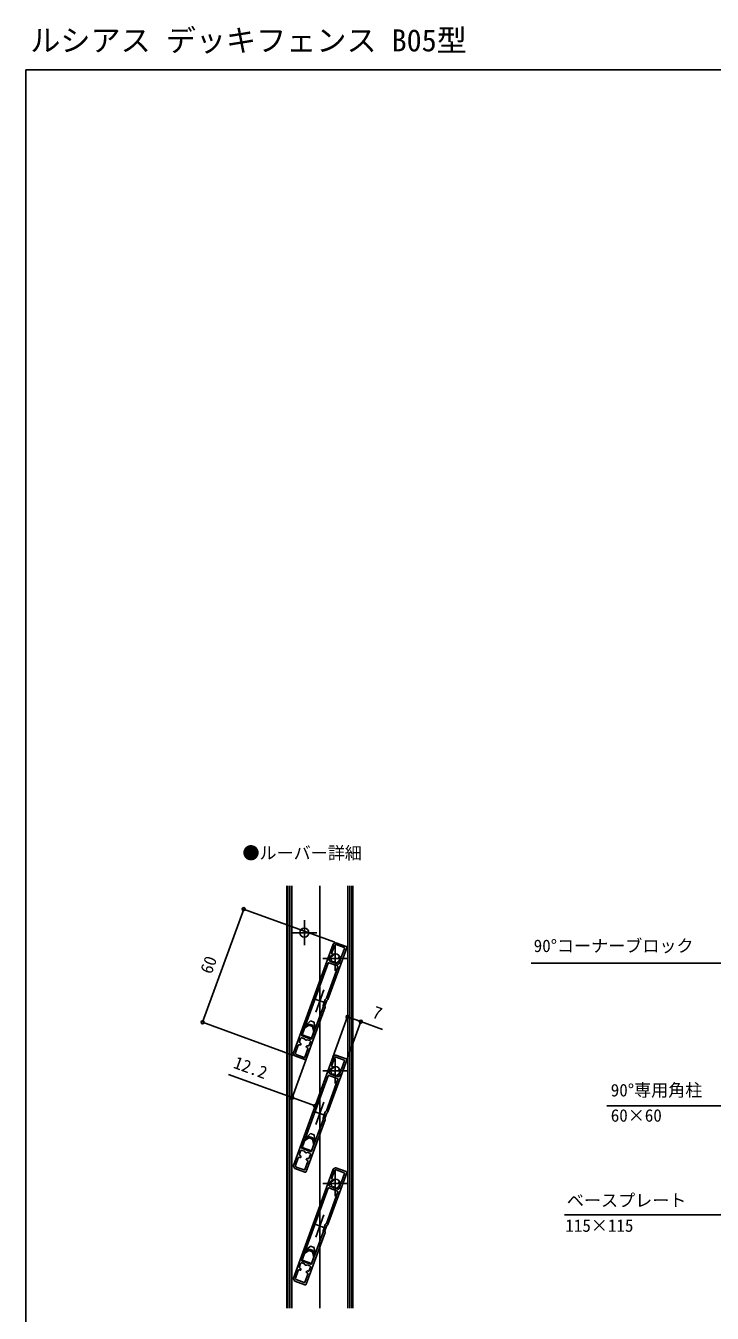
# Model space of a CAD drawing. Units: millimetres, scale not verified. Extents: x -4375 to 4375, y -6498 to 6472.
# Drawn here: x -4375 to -955, y 57 to 6472 of the extents above; entities that cross this region are included whole.
import ezdxf
from ezdxf.enums import TextEntityAlignment as Align

# ---------------------------------------------------------------- set-up
doc = ezdxf.new("R2010")
doc.units = ezdxf.units.MM
doc.header["$LTSCALE"] = 30
for name, color, linetype in [('0-1_USER1', 3, 'Continuous'), ('0-2_YKK_12', 2, 'Continuous'), ('0-3_YKK_A1', 4, 'Continuous'), ('0-4_YKK_D', 6, 'Continuous'), ('0-5_YKK_ZWAK', 7, 'Continuous')]:
    doc.layers.add(name, color=color, linetype=linetype)
doc.styles.add('ＭＳ ゴシック', font='')
doc.styles.get('ＭＳ ゴシック').set_extended_font_data('MS Gothic')

msp = doc.modelspace()

# ---------------------------------------------------------------- linework, layer by layer
at = {"layer": '0-2_YKK_12'}
for p, q in [((-2910, 2186.53), (-2910, 81.6)), ((-2987, 2015.01), (-2987, 1890.01)), ((-3049.5, 1952.51), (-2924.5, 1952.51)), ((-2833, 1887.51), (-2833, 1762.51)), ((-2895.5, 1825.01), (-2770.5, 1825.01)), ((-2930.27, 1557.31), (-2889.73, 1668.71)), ((-2942.89, 1624.98), (-2877.11, 1601.04)), ((-2833, 1326.51), (-2833, 1201.51)), ((-2895.5, 1264.01), (-2770.5, 1264.01)), ((-2930.27, 996.31), (-2889.73, 1107.71)), ((-2942.89, 1063.98), (-2877.11, 1040.04)), ((-2833, 765.51), (-2833, 640.51)), ((-2895.5, 703.01), (-2770.5, 703.01)), ((-2930.27, 435.31), (-2889.73, 546.71)), ((-2942.89, 502.98), (-2877.11, 479.04))]:
    msp.add_line(p, q, dxfattribs=at)
at = {"layer": '0-3_YKK_A1'}
for p, q in [((-3075, 81.6), (-3075, 2186.53)), ((-3070, 81.6), (-3070, 2186.53)), ((-3060, 81.6), (-3060, 2186.53)), ((-3050, 81.6), (-3050, 2186.53)), ((-2770, 2186.53), (-2770, 81.6)), ((-2760, 2186.53), (-2760, 81.6)), ((-2750, 2186.53), (-2750, 81.6)), ((-2745, 81.6), (-2745, 2186.53)), ((-2844.17, 1896.2), (-3041.7, 1353.51)), ((-2869.97, 1620.65), (-2776.26, 1878.12)), ((-2836.99, 1889.62), (-2850.68, 1852)), ((-2832.06, 1902.82), (-2842.62, 1897.89)), ((-2831.63, 1893.09), (-2835.44, 1891.31)), ((-2779.25, 1884.53), (-2829.76, 1902.92)), ((-2788.9, 1878.47), (-2829.34, 1893.19)), ((-2801.82, 1834.22), (-2787.11, 1874.63)), ((-2869.15, 1801.26), (-2999.8, 1442.3)), ((-2822.08, 1787.32), (-2865.31, 1803.05)), ((-2857.18, 1834.15), (-2863.34, 1817.23)), ((-2860.35, 1810.83), (-2847.44, 1806.13)), ((-2848.87, 1836.44), (-2850.77, 1837.14)), ((-2847.69, 1845.59), (-2844.15, 1844.31)), ((-2845.11, 1806.86), (-2844.86, 1807.22)), ((-2835.06, 1803.65), (-2835.1, 1803.21)), ((-2833.79, 1801.16), (-2820.88, 1796.46)), ((-2814.47, 1799.45), (-2808.32, 1816.36)), ((-2811.31, 1822.77), (-2813.21, 1823.47)), ((-2811.77, 1832.52), (-2808.23, 1831.23)), ((-2877.61, 1625.99), (-2820.29, 1783.48)), ((-2894.11, 1589.41), (-2882.75, 1620.63)), ((-2884.83, 1588.6), (-2875.12, 1615.28)), ((-2881.86, 1621.9), (-2878.5, 1624.72)), ((-2874.23, 1616.55), (-2870.86, 1619.38)), ((-2978.05, 1323.71), (-2884.34, 1581.18)), ((-2950.94, 1424.51), (-2893.62, 1581.99)), ((-2893.49, 1583.54), (-2894.25, 1587.87)), ((-2884.2, 1582.73), (-2884.97, 1587.05)), ((-2998.43, 1443.59), (-2981.33, 1490.57)), ((-2964.99, 1491.62), (-2986.34, 1476.81)), ((-2962.81, 1497.6), (-2984.16, 1482.79)), ((-2981.33, 1490.57), (-2956.97, 1513.63)), ((-2962.81, 1497.6), (-2964.99, 1491.62)), ((-2964.99, 1491.62), (-2946.19, 1484.78)), ((-2962.81, 1497.6), (-2944.02, 1490.76)), ((-2938.18, 1506.79), (-2956.97, 1513.63)), ((-2944.02, 1490.76), (-2937.18, 1465.69)), ((-2934.35, 1473.47), (-2938.18, 1506.79)), ((-3005.62, 1426.32), (-3011.77, 1409.41)), ((-2986.3, 1424.61), (-2999.21, 1429.31)), ((-2951.45, 1426.49), (-2998.43, 1443.59)), ((-2998.01, 1438.45), (-2954.78, 1422.72)), ((-2985.03, 1422.12), (-2984.99, 1422.56)), ((-2974.98, 1418.91), (-2975.23, 1418.56)), ((-2959.74, 1414.95), (-2972.65, 1419.65)), ((-2934.35, 1473.47), (-2951.45, 1426.49)), ((-3041.6, 1351.22), (-3036.67, 1340.66)), ((-3018.27, 1391.55), (-3031.96, 1353.94)), ((-3031.86, 1351.64), (-3030.09, 1347.84)), ((-3008.32, 1393.25), (-3011.86, 1394.54)), ((-3008.79, 1403), (-3006.88, 1402.31)), ((-2984.12, 1333.36), (-2969.41, 1373.77)), ((-2972.4, 1380.18), (-2975.94, 1381.47)), ((-2971.22, 1389.33), (-2969.32, 1388.63)), ((-2962.91, 1391.62), (-2956.75, 1408.54)), ((-2844.17, 1335.2), (-3041.7, 792.51)), ((-3034.98, 1339.1), (-2984.46, 1320.72)), ((-3028.39, 1346.29), (-2987.96, 1331.57)), ((-2869.97, 1059.65), (-2776.26, 1317.12)), ((-2836.99, 1328.62), (-2850.68, 1291)), ((-2847.69, 1284.59), (-2844.15, 1283.31)), ((-2832.06, 1341.82), (-2842.62, 1336.89)), ((-2831.63, 1332.09), (-2835.44, 1330.31)), ((-2779.25, 1323.53), (-2829.76, 1341.92)), ((-2788.9, 1317.47), (-2829.34, 1332.19)), ((-2801.82, 1273.22), (-2787.11, 1313.63)), ((-2869.15, 1240.26), (-2999.8, 881.3)), ((-2877.61, 1064.99), (-2820.29, 1222.48)), ((-2822.08, 1226.32), (-2865.31, 1242.05)), ((-2857.18, 1273.15), (-2863.34, 1256.23)), ((-2860.35, 1249.83), (-2847.44, 1245.13)), ((-2848.87, 1275.44), (-2850.77, 1276.14)), ((-2845.11, 1245.86), (-2844.86, 1246.22)), ((-2835.06, 1242.65), (-2835.1, 1242.21)), ((-2833.79, 1240.16), (-2820.88, 1235.46)), ((-2814.47, 1238.45), (-2808.32, 1255.36)), ((-2811.31, 1261.77), (-2813.21, 1262.47)), ((-2811.77, 1271.52), (-2808.23, 1270.23)), ((-2893.49, 1022.54), (-2894.25, 1026.87)), ((-2894.11, 1028.41), (-2882.75, 1059.63)), ((-2884.83, 1027.6), (-2875.12, 1054.28)), ((-2881.86, 1060.9), (-2878.5, 1063.72)), ((-2874.23, 1055.55), (-2870.86, 1058.38)), ((-2978.05, 762.71), (-2884.34, 1020.18)), ((-2950.94, 863.51), (-2893.62, 1020.99)), ((-2884.2, 1021.73), (-2884.97, 1026.05)), ((-2998.43, 882.59), (-2981.33, 929.57)), ((-2964.99, 930.62), (-2986.34, 915.81)), ((-2962.81, 936.6), (-2984.16, 921.79)), ((-2981.33, 929.57), (-2956.97, 952.63)), ((-2962.81, 936.6), (-2964.99, 930.62)), ((-2964.99, 930.62), (-2946.19, 923.78)), ((-2962.81, 936.6), (-2944.02, 929.76)), ((-2938.18, 945.79), (-2956.97, 952.63)), ((-2934.35, 912.47), (-2951.45, 865.49)), ((-2944.02, 929.76), (-2937.18, 904.69)), ((-2934.35, 912.47), (-2938.18, 945.79)), ((-3005.62, 865.32), (-3011.77, 848.41)), ((-3008.79, 842), (-3006.88, 841.31)), ((-2986.3, 863.61), (-2999.21, 868.31)), ((-2951.45, 865.49), (-2998.43, 882.59)), ((-2998.01, 877.45), (-2954.78, 861.72)), ((-2985.03, 861.12), (-2984.99, 861.56)), ((-2974.98, 857.91), (-2975.23, 857.56)), ((-2959.74, 853.95), (-2972.65, 858.65)), ((-2962.91, 830.62), (-2956.75, 847.54)), ((-2844.17, 774.2), (-3041.7, 231.51)), ((-3041.6, 790.22), (-3036.67, 779.66)), ((-3034.98, 778.1), (-2984.46, 759.72)), ((-3018.27, 830.55), (-3031.96, 792.94)), ((-3031.86, 790.64), (-3030.09, 786.84)), ((-3028.39, 785.29), (-2987.96, 770.57)), ((-3008.32, 832.25), (-3011.86, 833.54)), ((-2984.12, 772.36), (-2969.41, 812.77)), ((-2972.4, 819.18), (-2975.94, 820.47)), ((-2971.22, 828.33), (-2969.32, 827.63)), ((-2832.06, 780.82), (-2842.62, 775.89)), ((-2831.63, 771.09), (-2835.44, 769.31)), ((-2779.25, 762.53), (-2829.76, 780.92)), ((-2788.9, 756.47), (-2829.34, 771.19)), ((-2869.97, 498.65), (-2776.26, 756.12)), ((-2857.18, 712.15), (-2863.34, 695.23)), ((-2848.87, 714.44), (-2850.77, 715.14)), ((-2836.99, 767.62), (-2850.68, 730)), ((-2847.69, 723.59), (-2844.15, 722.31)), ((-2811.77, 710.52), (-2808.23, 709.23)), ((-2801.82, 712.22), (-2787.11, 752.63)), ((-2869.15, 679.26), (-2999.8, 320.3)), ((-2877.61, 503.99), (-2820.29, 661.48)), ((-2822.08, 665.32), (-2865.31, 681.05)), ((-2860.35, 688.83), (-2847.44, 684.13)), ((-2845.11, 684.86), (-2844.86, 685.22)), ((-2835.06, 681.65), (-2835.1, 681.21)), ((-2833.79, 679.16), (-2820.88, 674.46)), ((-2814.47, 677.45), (-2808.32, 694.36)), ((-2811.31, 700.77), (-2813.21, 701.47)), ((-2978.05, 201.71), (-2884.34, 459.18)), ((-2950.94, 302.51), (-2893.62, 459.99)), ((-2893.49, 461.54), (-2894.25, 465.87)), ((-2894.11, 467.41), (-2882.75, 498.63)), ((-2884.2, 460.73), (-2884.97, 465.05)), ((-2884.83, 466.6), (-2875.12, 493.28)), ((-2881.86, 499.9), (-2878.5, 502.72)), ((-2874.23, 494.55), (-2870.86, 497.38)), ((-2981.33, 368.57), (-2956.97, 391.63)), ((-2938.18, 384.79), (-2956.97, 391.63)), ((-2998.43, 321.59), (-2981.33, 368.57)), ((-2951.45, 304.49), (-2998.43, 321.59)), ((-2964.99, 369.62), (-2986.34, 354.81)), ((-2962.81, 375.6), (-2984.16, 360.79)), ((-2962.81, 375.6), (-2964.99, 369.62)), ((-2964.99, 369.62), (-2946.19, 362.78)), ((-2962.81, 375.6), (-2944.02, 368.76)), ((-2934.35, 351.47), (-2951.45, 304.49)), ((-2944.02, 368.76), (-2937.18, 343.69)), ((-2934.35, 351.47), (-2938.18, 384.79)), ((-3018.27, 269.55), (-3031.96, 231.94)), ((-3008.32, 271.25), (-3011.86, 272.54)), ((-3005.62, 304.32), (-3011.77, 287.41)), ((-3008.79, 281), (-3006.88, 280.31)), ((-2986.3, 302.61), (-2999.21, 307.31)), ((-2998.01, 316.45), (-2954.78, 300.72)), ((-2985.03, 300.12), (-2984.99, 300.56)), ((-2972.4, 258.18), (-2975.94, 259.47)), ((-2974.98, 296.91), (-2975.23, 296.56)), ((-2959.74, 292.95), (-2972.65, 297.65)), ((-2971.22, 267.33), (-2969.32, 266.63)), ((-2962.91, 269.62), (-2956.75, 286.54)), ((-3041.6, 229.22), (-3036.67, 218.66)), ((-3034.98, 217.1), (-2984.46, 198.72)), ((-3031.86, 229.64), (-3030.09, 225.84)), ((-3028.39, 224.29), (-2987.96, 209.57)), ((-2984.12, 211.36), (-2969.41, 251.77))]:
    msp.add_line(p, q, dxfattribs=at)
for points in [[(-2944.02, 1490.76), (-2946.19, 1484.78), (-2939.35, 1459.71)], [(-2944.02, 929.76), (-2946.19, 923.78), (-2939.35, 898.71)], [(-2944.02, 368.76), (-2946.19, 362.78), (-2939.35, 337.71)]]:
    msp.add_lwpolyline(points, dxfattribs=at)
for centre in [(-2987, 1952.51), (-2833, 1825.01), (-2833, 1264.01), (-2833, 703.01)]:
    msp.add_circle(centre, 22.5, dxfattribs=at)
for centre, radius, start, end in [((-2841.35, 1895.17), 3, 115, 160), ((-2834.17, 1888.59), 3, 115, 160), ((-2830.79, 1900.1), 3, 70, 115), ((-2830.37, 1890.37), 3, 70, 115), ((-2789.93, 1875.65), 3, 340, 70), ((-2780.96, 1879.83), 5, 340, 70), ((-2866.33, 1800.23), 3, 70, 160), ((-2858.64, 1815.52), 5, 160, 250), ((-2852.48, 1832.44), 5, 70, 160), ((-2845.98, 1850.29), 5, 160, 250), ((-2847.84, 1839.26), 3, 250, 314.62307), ((-2846.75, 1808.01), 2, 250, 325), ((-2833.09, 1824.32), 18, 125.1501, 134.62307), ((-2842.41, 1805.5), 3, 63.66596, 145), ((-2845.18, 1841.49), 3, 305.1501, 70), ((-2833.09, 1824.32), 18, 243.66596, 256.33404), ((-2838.05, 1803.91), 3, 355, 76.33404), ((-2833.11, 1803.04), 2, 175, 250), ((-2819.17, 1801.16), 5, 250, 340), ((-2812.79, 1829.7), 3, 70, 194.8499), ((-2833.09, 1824.32), 18, 5.37693, 14.8499), ((-2812.18, 1826.28), 3, 185.37693, 250), ((-2813.02, 1818.07), 5, 340, 70), ((-2806.52, 1835.93), 5, 250, 340), ((-2823.11, 1784.5), 3, 340, 70), ((-2879.93, 1619.6), 3, 130, 160), ((-2880.43, 1627.02), 3, 310, 340), ((-2872.3, 1614.26), 3, 130, 160), ((-2872.79, 1621.68), 3, 310, 340), ((-2891.29, 1588.39), 3, 160, 190), ((-2896.44, 1583.02), 3, 340, 10), ((-2882.01, 1587.58), 3, 160, 190), ((-2887.16, 1582.21), 3, 340, 10), ((-3000.92, 1424.61), 5, 70, 160), ((-2996.98, 1441.27), 3, 160, 250), ((-2986.98, 1422.73), 2, 355, 70), ((-2982.04, 1421.86), 3, 175, 256.33404), ((-2987, 1401.46), 18, 63.66596, 76.33404), ((-2977.68, 1420.28), 3, 243.66596, 325), ((-2973.34, 1417.77), 2, 70, 145), ((-2961.45, 1410.25), 5, 340, 70), ((-2953.76, 1425.54), 3, 250, 340), ((-3038.88, 1352.49), 3, 160, 205), ((-3029.14, 1352.91), 3, 160, 205), ((-3027.37, 1349.11), 3, 205, 250), ((-3013.57, 1389.84), 5, 70, 160), ((-3007.08, 1407.7), 5, 160, 250), ((-3007.3, 1396.07), 3, 250, 14.8499), ((-3007.91, 1399.49), 3, 5.37693, 70), ((-2987, 1401.46), 18, 185.37693, 194.8499), ((-2974.91, 1384.28), 3, 125.1501, 250), ((-2987, 1401.46), 18, 305.1501, 314.62307), ((-2972.25, 1386.51), 3, 70, 134.62307), ((-2974.11, 1375.48), 5, 340, 70), ((-2967.61, 1393.33), 5, 250, 340), ((-3033.95, 1341.92), 3, 205, 250), ((-2986.93, 1334.39), 3, 250, 340), ((-2982.75, 1325.42), 5, 250, 340), ((-2845.98, 1289.29), 5, 160, 250), ((-2841.35, 1334.17), 3, 115, 160), ((-2845.18, 1280.49), 3, 305.1501, 70), ((-2834.17, 1327.59), 3, 115, 160), ((-2830.79, 1339.1), 3, 70, 115), ((-2830.37, 1329.37), 3, 70, 115), ((-2789.93, 1314.65), 3, 340, 70), ((-2780.96, 1318.83), 5, 340, 70), ((-2866.33, 1239.23), 3, 70, 160), ((-2858.64, 1254.52), 5, 160, 250), ((-2852.48, 1271.44), 5, 70, 160), ((-2847.84, 1278.26), 3, 250, 314.62307), ((-2846.75, 1247.01), 2, 250, 325), ((-2833.09, 1263.32), 18, 125.1501, 134.62307), ((-2842.41, 1244.5), 3, 63.66596, 145), ((-2833.09, 1263.32), 18, 243.66596, 256.33404), ((-2838.05, 1242.91), 3, 355, 76.33404), ((-2833.11, 1242.04), 2, 175, 250), ((-2823.11, 1223.5), 3, 340, 70), ((-2819.17, 1240.16), 5, 250, 340), ((-2812.79, 1268.7), 3, 70, 194.8499), ((-2833.09, 1263.32), 18, 5.37693, 14.8499), ((-2812.18, 1265.28), 3, 185.37693, 250), ((-2813.02, 1257.07), 5, 340, 70), ((-2806.52, 1274.93), 5, 250, 340), ((-2891.29, 1027.39), 3, 160, 190), ((-2882.01, 1026.58), 3, 160, 190), ((-2879.93, 1058.6), 3, 130, 160), ((-2880.43, 1066.02), 3, 310, 340), ((-2872.3, 1053.26), 3, 130, 160), ((-2872.79, 1060.68), 3, 310, 340), ((-2896.44, 1022.02), 3, 340, 10), ((-2887.16, 1021.21), 3, 340, 10), ((-3007.08, 846.7), 5, 160, 250), ((-3007.3, 835.07), 3, 250, 14.8499), ((-3007.91, 838.49), 3, 5.37693, 70), ((-3000.92, 863.61), 5, 70, 160), ((-2987, 840.46), 18, 185.37693, 194.8499), ((-2996.98, 880.27), 3, 160, 250), ((-2986.98, 861.73), 2, 355, 70), ((-2982.04, 860.86), 3, 175, 256.33404), ((-2987, 840.46), 18, 63.66596, 76.33404), ((-2977.68, 859.28), 3, 243.66596, 325), ((-2973.34, 856.77), 2, 70, 145), ((-2961.45, 849.25), 5, 340, 70), ((-2953.76, 864.54), 3, 250, 340), ((-3038.88, 791.49), 3, 160, 205), ((-3033.95, 780.92), 3, 205, 250), ((-3029.14, 791.91), 3, 160, 205), ((-3027.37, 788.11), 3, 205, 250), ((-3013.57, 828.84), 5, 70, 160), ((-2986.93, 773.39), 3, 250, 340), ((-2974.91, 823.28), 3, 125.1501, 250), ((-2987, 840.46), 18, 305.1501, 314.62307), ((-2972.25, 825.51), 3, 70, 134.62307), ((-2974.11, 814.48), 5, 340, 70), ((-2967.61, 832.33), 5, 250, 340), ((-2841.35, 773.17), 3, 115, 160), ((-2830.79, 778.1), 3, 70, 115), ((-2830.37, 768.37), 3, 70, 115), ((-2982.75, 764.42), 5, 250, 340), ((-2852.48, 710.44), 5, 70, 160), ((-2845.98, 728.29), 5, 160, 250), ((-2847.84, 717.26), 3, 250, 314.62307), ((-2833.09, 702.32), 18, 125.1501, 134.62307), ((-2845.18, 719.49), 3, 305.1501, 70), ((-2834.17, 766.59), 3, 115, 160), ((-2812.79, 707.7), 3, 70, 194.8499), ((-2833.09, 702.32), 18, 5.37693, 14.8499), ((-2806.52, 713.93), 5, 250, 340), ((-2789.93, 753.65), 3, 340, 70), ((-2780.96, 757.83), 5, 340, 70), ((-2866.33, 678.23), 3, 70, 160), ((-2858.64, 693.52), 5, 160, 250), ((-2846.75, 686.01), 2, 250, 325), ((-2842.41, 683.5), 3, 63.66596, 145), ((-2833.09, 702.32), 18, 243.66596, 256.33404), ((-2838.05, 681.91), 3, 355, 76.33404), ((-2833.11, 681.04), 2, 175, 250), ((-2823.11, 662.5), 3, 340, 70), ((-2819.17, 679.16), 5, 250, 340), ((-2812.18, 704.28), 3, 185.37693, 250), ((-2813.02, 696.07), 5, 340, 70), ((-2891.29, 466.39), 3, 160, 190), ((-2896.44, 461.02), 3, 340, 10), ((-2882.01, 465.58), 3, 160, 190), ((-2887.16, 460.21), 3, 340, 10), ((-2879.93, 497.6), 3, 130, 160), ((-2880.43, 505.02), 3, 310, 340), ((-2872.3, 492.26), 3, 130, 160), ((-2872.79, 499.68), 3, 310, 340), ((-3013.57, 267.84), 5, 70, 160), ((-3007.08, 285.7), 5, 160, 250), ((-3007.3, 274.07), 3, 250, 14.8499), ((-3007.91, 277.49), 3, 5.37693, 70), ((-3000.92, 302.61), 5, 70, 160), ((-2987, 279.46), 18, 185.37693, 194.8499), ((-2996.98, 319.27), 3, 160, 250), ((-2986.98, 300.73), 2, 355, 70), ((-2982.04, 299.86), 3, 175, 256.33404), ((-2987, 279.46), 18, 63.66596, 76.33404), ((-2977.68, 298.28), 3, 243.66596, 325), ((-2974.91, 262.28), 3, 125.1501, 250), ((-2987, 279.46), 18, 305.1501, 314.62307), ((-2973.34, 295.77), 2, 70, 145), ((-2972.25, 264.51), 3, 70, 134.62307), ((-2974.11, 253.48), 5, 340, 70), ((-2967.61, 271.33), 5, 250, 340), ((-2961.45, 288.25), 5, 340, 70), ((-2953.76, 303.54), 3, 250, 340), ((-3038.88, 230.49), 3, 160, 205), ((-3033.95, 219.92), 3, 205, 250), ((-3029.14, 230.91), 3, 160, 205), ((-3027.37, 227.11), 3, 205, 250), ((-2986.93, 212.39), 3, 250, 340), ((-2982.75, 203.42), 5, 250, 340)]:
    msp.add_arc(centre, radius, start, end, dxfattribs=at)
at = {"layer": '0-4_YKK_D'}
for p, q in [((-3494.46, 1506.34), (-3289.25, 2070.16)), ((-2836.09, 1905.22), (-3290.19, 2070.5)), ((-3041.39, 1341.44), (-3495.4, 1506.69)), ((-2845.21, 1332.35), (-2771.58, 1534.64)), ((-2777.53, 1313.65), (-2705.8, 1510.7)), ((-2958.58, 1377.22), (-3048.51, 1130.13)), ((-2845.66, 1331.13), (-2933.98, 1088.45))]:
    msp.add_line(p, q, dxfattribs=at)
for points in [[(-619.01, 1598.6), (-713.67, 1801.6), (-1858.06, 1801.6)], [(-2771.92, 1533.7), (-2706.15, 1509.76), (-2597.25, 1470.13)], [(-2933.64, 1089.39), (-3048.17, 1131.07), (-3365.12, 1246.43)], [(-619.01, 887.55), (-713.67, 1090.55), (-1479.9, 1090.55)], [(-600.79, 809.6), (-913.37, 547.31), (-1690.93, 547.22)]]:
    msp.add_lwpolyline(points, dxfattribs=at)
for centre in [(-3289.25, 2070.16), (-2771.92, 1533.7), (-3494.46, 1506.34), (-2706.15, 1509.76), (-3048.17, 1131.07), (-2933.64, 1089.39)]:
    msp.add_circle(centre, 7.5, dxfattribs=at)
at = {"layer": '0-5_YKK_ZWAK'}
for q in [(-4375, -6498.4), (4375, 6251.6)]:
    msp.add_line((-4375, 6251.6), q, dxfattribs=at)

# ---------------------------------------------------------------- texts
at = {"layer": '0-1_USER1', "style": 'ＭＳ ゴシック'}
for s, height, p in [('ルシアス デッキフェンス B05型', 110, (-4352.64, 6310.94)), ('●ルーバー詳細', 62.32, (-3295.59, 2300.23))]:
    msp.add_text(s, height=height, dxfattribs=at).set_placement(p, align=Align.BOTTOM_LEFT)
at = {"layer": '0-4_YKK_D', "style": 'ＭＳ ゴシック'}
for s, p in [('90°コーナーブロック', (-1844.83, 1837.62)), ('90°専用角柱', (-1460.94, 1118.29)), ('60×60', (-1460.94, 992.43)), ('ベースプレート', (-1679.46, 569.17)), ('115×115', (-1687.19, 443.7))]:
    msp.add_text(s, height=62.32, dxfattribs=at).set_placement(p, align=Align.BOTTOM_LEFT)
for s, rotation, p in [('60', 70, (-3432.21, 1735.87)), ('7', 340, (-2660.04, 1514.26)), ('12.2', 340, (-3351.74, 1262.84))]:
    msp.add_text(s, height=62.32, rotation=rotation, dxfattribs=at).set_placement(p, align=Align.BOTTOM_LEFT)

doc.saveas('drawing.dxf')
